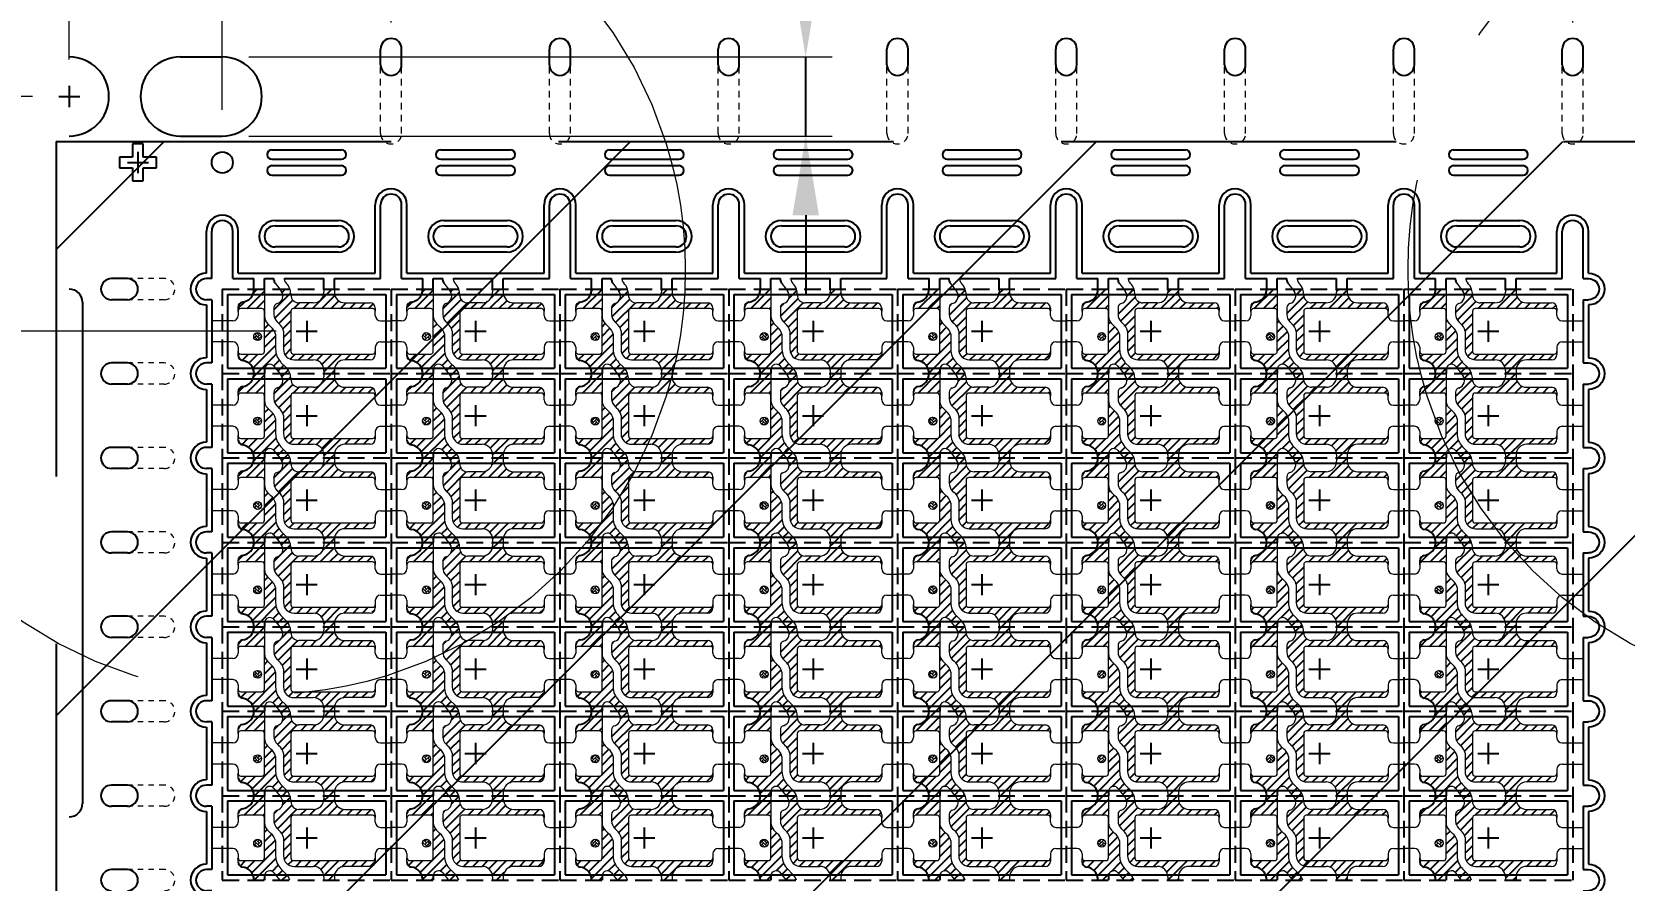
# Model space of a CAD drawing. Header units: millimetres. Extents: x -1672 to -743, y 1116 to 1403.
# Drawn here: x -1107.88 to -1077.7, y 1339.58 to 1355.66 of the extents above; entities that cross this region are included whole.
import ezdxf

# ---------------------------------------------------------------- set-up
doc = ezdxf.new("R2010")
doc.units = ezdxf.units.MM
doc.header["$MEASUREMENT"] = 0
doc.linetypes.add('ACAD_ISO02W100', pattern=[15, 12, -3])
doc.linetypes.add('HIDDEN', pattern=[9.525, 6.35, -3.175])
for name, color, linetype in [('\\M+2A4C1\\M+2B3CE\\M+2B944', 144, 'HIDDEN'), ('bottom side half etching', 6, 'Continuous'), ('c2', 2, 'Continuous'), ('Hatch', 1, 'HIDDEN')]:
    doc.layers.add(name, color=color, linetype=linetype)
for name, color, linetype, lineweight in [('Dimension', 3, 'Continuous', 5), ('LF', 4, 'Continuous', 25), ('Visble1', 6, 'Continuous', 20), ('Visible2', 6, 'ACAD_ISO02W100', 15)]:
    doc.layers.add(name, color=color, linetype=linetype, lineweight=lineweight)
doc.styles.add('Jentech', font='romantic.ttf')
doc.dimstyles.new('AM_ISO', dxfattribs={"dimtxt": 2, "dimasz": 1.5, "dimexe": 1, "dimexo": 1, "dimgap": 0.5, "dimtad": 1, "dimdec": 3, "dimzin": 9, "dimdsep": 46, "dimtxsty": 'Jentech', "dimcen": 0, "dimclrd": 256, "dimclre": 256, "dimclrt": 1, "dimadec": 0, "dimazin": 2, "dimtp": 0.1, "dimtm": 0.1, "dimtfac": 0.71, "dimtdec": 3, "dimtmove": 0, "dimatfit": 3, "dimfxl": 0, "dimlwd": -1, "dimlwe": -1, "dimarcsym": 0})
doc.dimstyles.new('ISO-25', dxfattribs={"dimtxt": 2, "dimasz": 1.5, "dimexe": 0.5, "dimexo": 0.5, "dimgap": 0.7, "dimtad": 1, "dimdec": 3, "dimdsep": 46, "dimtxsty": 'Jentech', "dimcen": 2.5, "dimclre": 256, "dimclrt": 1, "dimadec": 0, "dimazin": 0, "dimtfac": 1, "dimtdec": 3, "dimtmove": 0, "dimatfit": 3, "dimfxl": 0, "dimlwe": -1, "dimarcsym": 0})

# ---------------------------------------------------------------- blocks, each defined once
blk = doc.blocks.new('*D124')
at = {"layer": 'Defpoints', "color": 0}
for p in [(-1045.972, 1375.217), (-1107.172, 1354.631), (-1045.972, 1354.631)]:
    blk.add_point(p, dxfattribs=at)
at = {"layer": 'Dimension'}
for p, q in [((-1107.172, 1355.131), (-1107.172, 1375.717)), ((-1045.972, 1355.131), (-1045.972, 1375.717))]:
    blk.add_line(p, q, dxfattribs=at)
at = {"layer": 'Dimension', "color": 0, "lineweight": -2}
blk.add_line((-1105.672, 1375.217), (-1047.472, 1375.217), dxfattribs=at)
at = {"layer": 'Dimension', "color": 0}
for points in [[(-1105.672, 1375.467), (-1105.672, 1374.967), (-1107.172, 1375.217)], [(-1047.472, 1375.467), (-1047.472, 1374.967), (-1045.972, 1375.217)]]:
    blk.add_solid(points, dxfattribs=at)
at = {"layer": 'Dimension', "color": 1, "insert": (-1076.572, 1376.949), "char_height": 2, "attachment_point": 5, "style": 'Jentech'}
blk.add_mtext('61.2', dxfattribs=at)
blk = doc.blocks.new('*D77')
at = {"layer": 'Defpoints', "color": 0}
for p in [(-1101.072, 1367.116), (-1101.072, 1355.331), (-1078.672, 1355.331)]:
    blk.add_point(p, dxfattribs=at)
at = {"layer": 'Dimension'}
for p, q in [((-1101.072, 1355.831), (-1101.072, 1367.616)), ((-1078.672, 1355.831), (-1078.672, 1367.616))]:
    blk.add_line(p, q, dxfattribs=at)
at = {"layer": 'Dimension', "color": 0, "lineweight": -2}
blk.add_line((-1080.172, 1367.116), (-1099.572, 1367.116), dxfattribs=at)
at = {"layer": 'Dimension', "color": 0}
for points in [[(-1099.572, 1367.366), (-1099.572, 1366.866), (-1101.072, 1367.116)], [(-1080.172, 1367.366), (-1080.172, 1366.866), (-1078.672, 1367.116)]]:
    blk.add_solid(points, dxfattribs=at)
at = {"layer": 'Dimension', "color": 1, "insert": (-1089.872, 1368.84), "char_height": 2, "attachment_point": 5, "style": 'Jentech'}
blk.add_mtext('3.2*7=22.4%%P0.03', dxfattribs=at)
blk = doc.blocks.new('*D79')
at = {"layer": 'Defpoints', "color": 0}
for p in [(-1102.872, 1349.981), (-1119.938, 1321.181), (-1102.872, 1321.181)]:
    blk.add_point(p, dxfattribs=at)
at = {"layer": 'Dimension'}
for p, q in [((-1103.372, 1349.981), (-1120.438, 1349.981)), ((-1103.372, 1321.181), (-1120.438, 1321.181))]:
    blk.add_line(p, q, dxfattribs=at)
at = {"layer": 'Dimension', "color": 0, "lineweight": -2}
blk.add_line((-1119.938, 1348.481), (-1119.938, 1322.681), dxfattribs=at)
at = {"layer": 'Dimension', "color": 0}
for points in [[(-1120.188, 1348.481), (-1119.688, 1348.481), (-1119.938, 1349.981)], [(-1120.188, 1322.681), (-1119.688, 1322.681), (-1119.938, 1321.181)]]:
    blk.add_solid(points, dxfattribs=at)
at = {"layer": 'Dimension', "color": 1, "insert": (-1121.669, 1335.581), "char_height": 2, "attachment_point": 5, "rotation": 90, "style": 'Jentech'}
blk.add_mtext('1.6*18=28.8%%P0.03', dxfattribs=at)
blk = doc.blocks.new('*D135')
at = {"layer": 'Defpoints', "color": 0}
for p in [(-1106.772, 1356.081), (-1134.504, 1281.081), (-1106.772, 1281.081)]:
    blk.add_point(p, dxfattribs=at)
at = {"layer": 'Dimension'}
for p, q in [((-1107.272, 1356.081), (-1135.004, 1356.081)), ((-1107.272, 1281.081), (-1135.004, 1281.081))]:
    blk.add_line(p, q, dxfattribs=at)
at = {"layer": 'Dimension', "color": 0, "lineweight": -2}
blk.add_line((-1134.504, 1354.581), (-1134.504, 1282.581), dxfattribs=at)
at = {"layer": 'Dimension', "color": 0}
for points in [[(-1134.754, 1354.581), (-1134.254, 1354.581), (-1134.504, 1356.081)], [(-1134.754, 1282.581), (-1134.254, 1282.581), (-1134.504, 1281.081)]]:
    blk.add_solid(points, dxfattribs=at)
at = {"layer": 'Dimension', "color": 1, "insert": (-1136.244, 1320.327), "char_height": 2, "attachment_point": 5, "rotation": 90, "style": 'Jentech'}
blk.add_mtext('75%%P0.05', dxfattribs=at)
blk = doc.blocks.new('*D136')
at = {"layer": 'Defpoints', "color": 0}
for p in [(-1107.372, 1354.431), (-1126.367, 1282.731), (-1107.372, 1282.731)]:
    blk.add_point(p, dxfattribs=at)
at = {"layer": 'Dimension'}
for p, q in [((-1107.872, 1354.431), (-1126.867, 1354.431)), ((-1107.872, 1282.731), (-1126.867, 1282.731))]:
    blk.add_line(p, q, dxfattribs=at)
at = {"layer": 'Dimension', "color": 0, "lineweight": -2}
blk.add_line((-1126.367, 1352.931), (-1126.367, 1284.231), dxfattribs=at)
at = {"layer": 'Dimension', "color": 0}
for points in [[(-1126.617, 1352.931), (-1126.117, 1352.931), (-1126.367, 1354.431)], [(-1126.617, 1284.231), (-1126.117, 1284.231), (-1126.367, 1282.731)]]:
    blk.add_solid(points, dxfattribs=at)
at = {"layer": 'Dimension', "color": 1, "insert": (-1128.091, 1318.581), "char_height": 2, "attachment_point": 5, "rotation": 90, "style": 'Jentech'}
blk.add_mtext('71.7%%P0.03', dxfattribs=at)
blk = doc.blocks.new('*D137')
at = {"layer": 'Defpoints', "color": 0}
for p in [(-1109.318, 1356.081), (-1106.772, 1356.081), (-1107.372, 1354.431)]:
    blk.add_point(p, dxfattribs=at)
at = {"layer": 'Dimension', "color": 0, "lineweight": -2}
for p, q in [((-1109.318, 1357.581), (-1109.318, 1359.081)), ((-1109.318, 1354.431), (-1109.318, 1356.081)), ((-1109.318, 1352.931), (-1109.318, 1351.431))]:
    blk.add_line(p, q, dxfattribs=at)
at = {"layer": 'Dimension'}
for p, q in [((-1107.272, 1356.081), (-1109.818, 1356.081)), ((-1107.872, 1354.431), (-1109.818, 1354.431))]:
    blk.add_line(p, q, dxfattribs=at)
at = {"layer": 'Dimension', "color": 0}
for points in [[(-1109.568, 1357.581), (-1109.068, 1357.581), (-1109.318, 1356.081)], [(-1109.568, 1352.931), (-1109.068, 1352.931), (-1109.318, 1354.431)]]:
    blk.add_solid(points, dxfattribs=at)
at = {"layer": 'Dimension', "color": 1, "insert": (-1110.895, 1355.316), "char_height": 2, "attachment_point": 5, "rotation": 90, "style": 'Jentech'}
blk.add_mtext('1.65', dxfattribs=at)
blk = doc.blocks.new('*D138')
at = {"layer": 'Defpoints', "color": 0}
for p in [(-1104.272, 1355.181), (-1104.272, 1353.681), (-1093.212, 1353.681)]:
    blk.add_point(p, dxfattribs=at)
at = {"layer": 'Dimension', "color": 0, "lineweight": -2}
for p, q in [((-1093.212, 1356.681), (-1093.212, 1365.838)), ((-1093.212, 1353.681), (-1093.212, 1355.181)), ((-1093.212, 1352.181), (-1093.212, 1350.681))]:
    blk.add_line(p, q, dxfattribs=at)
at = {"layer": 'Dimension'}
for p, q in [((-1103.772, 1355.181), (-1092.712, 1355.181)), ((-1103.772, 1353.681), (-1092.712, 1353.681))]:
    blk.add_line(p, q, dxfattribs=at)
at = {"layer": 'Dimension', "color": 0}
for points in [[(-1093.462, 1356.681), (-1092.962, 1356.681), (-1093.212, 1355.181)], [(-1093.462, 1352.181), (-1092.962, 1352.181), (-1093.212, 1353.681)]]:
    blk.add_solid(points, dxfattribs=at)
at = {"layer": 'Dimension', "color": 1, "insert": (-1094.952, 1362.009), "char_height": 2, "attachment_point": 5, "rotation": 90, "style": 'Jentech'}
blk.add_mtext('1.510', dxfattribs=at)
blk = doc.blocks.new('*D141')
at = {"layer": 'Defpoints', "color": 0}
for p in [(-1104.272, 1370.463), (-1101.072, 1355.331), (-1104.272, 1353.181)]:
    blk.add_point(p, dxfattribs=at)
at = {"layer": 'Dimension'}
for p, q in [((-1104.272, 1354.181), (-1104.272, 1371.463)), ((-1101.072, 1356.331), (-1101.072, 1371.463)), ((-1105.772, 1370.463), (-1107.272, 1370.463)), ((-1101.072, 1370.463), (-1104.272, 1370.463)), ((-1099.572, 1370.463), (-1098.072, 1370.463))]:
    blk.add_line(p, q, dxfattribs=at)
for points in [[(-1105.772, 1370.713), (-1105.772, 1370.213), (-1104.272, 1370.463)], [(-1099.572, 1370.713), (-1099.572, 1370.213), (-1101.072, 1370.463)]]:
    blk.add_solid(points, dxfattribs=at)
at = {"layer": 'Dimension', "color": 1, "insert": (-1102.672, 1371.985), "char_height": 2, "attachment_point": 5, "style": 'Jentech'}
blk.add_mtext('3.2', dxfattribs=at)
blk = doc.blocks.new('*U24')
at = {"layer": 'bottom side half etching'}
blk.add_line((-1.3, 0.2), (1.3, 0.2), dxfattribs=at)
at = {"layer": 'LF'}
for p, q in [((-1.4, 0.1), (-1, 0.1)), ((-1, -0.1), (-1, 0.1)), ((-0.8, 0.1), (-0.62, 0.1)), ((-0.8, -0.1), (-0.8, 0.1)), ((-0.62, 0.072), (-0.62, 0.1)), ((-0.42, 0.1), (0.325, 0.1)), ((-0.42, 0.086), (-0.42, 0.1)), ((0.325, -0.1), (0.325, 0.1)), ((0.525, 0.1), (1.4, 0.1)), ((0.525, -0.1), (0.525, 0.1))]:
    blk.add_line(p, q, dxfattribs=at)
at = {"layer": 'LF', "lineweight": 9}
blk.add_line((-0.599, 0.01), (-0.512, -0.1), dxfattribs=at)
at = {"layer": 'LF'}
blk.add_arc((-0.52, 0.072), 0.1, 180, 218.1026, dxfattribs=at)
at = {"layer": 'LF', "lineweight": 9}
for centre, radius, start, end in [((-0.32, 0.086), 0.1, 180, 225.5543), ((-0.6, -0.199), 0.3, 19.2982, 45.5543)]:
    blk.add_arc(centre, radius, start, end, dxfattribs=at)
blk = doc.blocks.new('*U25')
at = {"layer": 'Dimension', "color": 0, "linetype": 'ByBlock', "lineweight": -2}
for p in [(0, 0), (3.2, 0), (6.4, 0), (9.6, 0), (12.8, 0), (16, 0), (19.2, 0), (22.4, 0)]:
    blk.add_blockref('*U24', p, dxfattribs=at)
blk = doc.blocks.new('*U22')
at = {"layer": 'bottom side half etching'}
for p, q in [((-0.3, -0.75), (-0.3, 0.55)), ((0.3, -0.75), (0.3, 0.55))]:
    blk.add_line(p, q, dxfattribs=at)
blk.add_arc((0, 0.55), 0.3, 0, 180, dxfattribs=at)
at = {"layer": 'LF'}
for p, q in [((-0.2, -0.85), (-0.2, 0.55)), ((0.2, -0.85), (0.2, 0.55))]:
    blk.add_line(p, q, dxfattribs=at)
blk.add_arc((0, 0.55), 0.2, 0, 180, dxfattribs=at)
blk = doc.blocks.new('*U23')
at = {"layer": 'bottom side half etching'}
blk.add_arc((0.15, 0), 0.3, 90, 270, dxfattribs=at)
at = {"layer": 'LF'}
for p, q in [((0.25, 0.2), (0.15, 0.2)), ((0.25, -0.2), (0.15, -0.2))]:
    blk.add_line(p, q, dxfattribs=at)
blk.add_arc((0.15, 0), 0.2, 90, 270, dxfattribs=at)
blk = doc.blocks.new('*U29')
at = {"layer": 'bottom side half etching'}
for p, q in [((-0.6, 0.3), (0.6, 0.3)), ((0.6, -0.3), (-0.6, -0.3))]:
    blk.add_line(p, q, dxfattribs=at)
for centre, start, end in [((-0.6, 0), 90, 270), ((0.6, 0), 270, 90)]:
    blk.add_arc(centre, 0.3, start, end, dxfattribs=at)
at = {"layer": 'LF'}
for p, q in [((-0.6, 0.2), (0.6, 0.2)), ((0.6, -0.2), (-0.6, -0.2))]:
    blk.add_line(p, q, dxfattribs=at)
for centre, start, end in [((-0.6, 0), 90, 270), ((0.6, 0), 270, 90)]:
    blk.add_arc(centre, 0.2, start, end, dxfattribs=at)
blk = doc.blocks.new('*D146')
at = {"layer": 'Defpoints', "color": 0}
for p in [(-1107.372, 1354.431), (-1114.159, 1349.981), (-1102.751, 1349.981)]:
    blk.add_point(p, dxfattribs=at)
at = {"layer": 'Dimension'}
for p, q in [((-1107.872, 1354.431), (-1114.659, 1354.431)), ((-1103.251, 1349.981), (-1114.659, 1349.981))]:
    blk.add_line(p, q, dxfattribs=at)
at = {"layer": 'Dimension', "color": 0, "lineweight": -2}
blk.add_line((-1114.159, 1352.931), (-1114.159, 1351.481), dxfattribs=at)
at = {"layer": 'Dimension', "color": 0}
for points in [[(-1114.409, 1352.931), (-1113.909, 1352.931), (-1114.159, 1354.431)], [(-1114.409, 1351.481), (-1113.909, 1351.481), (-1114.159, 1349.981)]]:
    blk.add_solid(points, dxfattribs=at)
at = {"layer": 'Dimension', "color": 1, "insert": (-1115.899, 1352.206), "char_height": 2, "attachment_point": 5, "rotation": 90, "style": 'Jentech'}
blk.add_mtext('4.45', dxfattribs=at)
blk = doc.blocks.new('*U26')
at = {"layer": 'bottom side half etching'}
blk.add_arc((0.15, 0), 0.3, 90, 270, dxfattribs=at)
at = {"layer": 'LF'}
for p, q in [((0.25, 0.2), (0.15, 0.2)), ((0.25, -0.2), (0.15, -0.2))]:
    blk.add_line(p, q, dxfattribs=at)
blk.add_arc((0.15, 0), 0.2, 90, 270, dxfattribs=at)
blk = doc.blocks.new('without tunnel')
at = {"layer": 'Dimension'}
h = blk.add_hatch(dxfattribs=at)
h.set_pattern_fill('AR-HBONE', color=256, scale=0.2, style=0)
h.set_pattern_definition([(45, (-4678.2712, -3546.139), (9e-17, 1.13137085), [2.4, -0.8]), (135, (-4677.70555, -3545.5733), (9e-17, 1.13137085), [2.4, -0.8])])
h.paths.add_polyline_path([(-20.1, -2, 1), (-17.1, -2, 1)])
at = {"layer": 'Hatch'}
h = blk.add_hatch(dxfattribs=at)
h.set_pattern_fill('ANSI31', color=256, scale=20)
h.set_pattern_definition([(45, (2985.13, -1225.2742), (-1.767767, 1.767767), [])])
h.paths.add_polyline_path([(-16, 14), (-20.42, 14, -0.259589), (-24.29, 11.05, 0.372825), (-26, 9.07), (-26, 7.6, -0.414214), (-25, 8.6), (-17, 8.6, -0.414214), (-16, 7.6)])
h.paths.add_polyline_path([(-16, 16), (-20, 16, -0.103244), (-20.42, 14), (-16, 14)])
h.paths.add_polyline_path([(-9.75, -11.75, -0.198912), (-11.8, -6.8), (-11.8, -1.13, 0.172187), (-13.57, 1.7), (-14.83, 2.96, -0.198912), (-16, 5.78), (-16, -7.6, -0.414214), (-17, -8.6), (-25, -8.6, -0.414214), (-26, -7.6), (-26, -9.07, 0.372825), (-24.29, -11.05, -0.259589), (-20.42, -14), (-15.95, -14, -0.630407), (-12.43, -13.22), (-11.81, -14), (-7.51, -14, 0.014872), (-7.76, -13.74)])
h.paths.add_polyline_path([(-16, -14.45, -0.056727), (-15.95, -14), (-20.42, -14, -0.103244), (-20, -16), (-16, -16)])
h.paths.add_polyline_path([(-7.51, -14), (-11.81, -14), (-10.24, -16), (-6.34, -16, 0.097582)])
h.paths.add_polyline_path([(-5, 8.6), (25, 8.6, -0.414214), (26, 7.6), (26, 8.8, 0.414214), (24, 10.8), (14.5, 10.8, -0.356394), (10.58, 14), (6.42, 14, -0.356394), (2.5, 10.8), (-3, 10.8, -0.414214), (-6, 13.8), (-6, 14), (-9.08, 14, -0.393336), (-11.23, 10.52, 0.337319), (-12.4, 8.98), (-12.4, 6.43, 0.198912), (-11.23, 3.6), (-10.57, 2.94, -0.172187), (-8.8, 0.11), (-8.8, -6.8, 0.414214), (-4.8, -10.8), (2.5, -10.8, -0.356394), (6.42, -14), (10.58, -14, -0.356394), (14.5, -10.8), (24, -10.8, 0.414214), (26, -8.8), (26, -7.6, -0.414214), (25, -8.6), (-5, -8.6, -0.414214), (-6, -7.6), (-6, 7.6, -0.414214)])
h.paths.add_polyline_path([(-6.34, 16), (-10.24, 16), (-9.66, 15.26, -0.117374), (-9.08, 14), (-6, 14, 0.085121)])
h.paths.add_polyline_path([(10.5, 16), (6.5, 16), (6.5, 14.8, -0.050382), (6.42, 14), (10.58, 14, -0.050382), (10.5, 14.8)])
h.paths.add_polyline_path([(10.5, -14.8, -0.050382), (10.58, -14), (6.42, -14, -0.050382), (6.5, -14.8), (6.5, -16), (10.5, -16)])
at = {"layer": '\\M+2A4C1\\M+2B3CE\\M+2B944'}
for p, q in [((-32, 16), (-32, -16)), ((-32, 16), (32, 16)), ((32, 16), (32, -16)), ((-32, -16), (32, -16))]:
    blk.add_line(p, q, dxfattribs=at)
at = {"layer": 'bottom side half etching', "lineweight": 9}
blk.add_line((-26, 7.6), (-26, 6), dxfattribs=at)
for points in [[(-26, -7.6), (-26, -7.6, 0.414214), (-25, -8.6), (-17, -8.6, 0.414214), (-16, -7.6), (-16, 7.6, 0.414214), (-17, 8.6), (-25, 8.6, 0.414214), (-26, 7.6), (-26, 6)], [(26, 7.6), (26, 7.6, 0.414214), (25, 8.6), (-5, 8.6, 0.414214), (-6, 7.6), (-6, -7.6, 0.414214), (-5, -8.6), (25, -8.6, 0.414214), (26, -7.6), (26, -7.6)]]:
    blk.add_lwpolyline(points, format="xyb", dxfattribs=at)
for centre, start, end in [((-28, 6), 270, 0), ((28, 6), 180, 270), ((-28, -6), 0, 90), ((28, -6), 90, 180)]:
    blk.add_arc(centre, 2, start, end, dxfattribs=at)
at = {"layer": 'c2'}
for p, q in [((-30, 14), (-30, -14)), ((-30, 14), (30, 14)), ((30, 14), (30, -14)), ((-4, 0), (4, 0)), ((0, 4), (0, -4)), ((-30, -14), (30, -14))]:
    blk.add_line(p, q, dxfattribs=at)
at = {"layer": 'LF', "lineweight": 9}
for p, q in [((-16, 16), (-16, 5.78)), ((-10.24, 16), (-9.66, 15.26)), ((-6, 13.8), (-6, 14.02)), ((6.5, 16), (6.5, 14.8)), ((10.5, 16), (10.5, 14.8)), ((-26, 7.54), (-26, 9.07)), ((-12.4, 8.98), (-12.4, 6.43)), ((2.5, 10.8), (-3, 10.8)), ((14.5, 10.8), (24, 10.8)), ((26, 8.8), (26, 7.6)), ((-14.83, 2.96), (-13.57, 1.7)), ((-14.83, 2.96), (-13.57, 1.7)), ((-11.23, 3.6), (-10.57, 2.94)), ((-11.23, 3.6), (-10.57, 2.94)), ((-8.8, 0.11), (-8.8, -6.8)), ((-11.8, -1.13), (-11.8, -6.8)), ((-26, -9.07), (-26, -7.54)), ((-9.75, -11.75), (-7.76, -13.74)), ((-4.8, -10.8), (2.5, -10.8)), ((24, -10.8), (14.5, -10.8)), ((26, -7.6), (26, -8.8)), ((-12.43, -13.22), (-10.24, -16)), ((6.5, -14.8), (6.5, -16)), ((10.5, -14.8), (10.5, -16))]:
    blk.add_line(p, q, dxfattribs=at)
at = {"layer": 'LF', "ltscale": 0.1}
blk.add_line((-16, -14.45), (-16, -16), dxfattribs=at)
at = {"layer": 'LF', "lineweight": 9}
blk.add_circle((-18.6, -2), 1.5, dxfattribs=at)
at = {"layer": 'LF', "ltscale": 0.1}
for centre, radius, start, end in [((-25, 16), 5, 278.21321, 0), ((-24, 9.07), 2, 98.21321, 180), ((-24, -9.07), 2, 180, 261.78679), ((-25, -16), 5, 0, 81.78679)]:
    blk.add_arc(centre, radius, start, end, dxfattribs=at)
at = {"layer": 'LF', "lineweight": 9}
for centre, radius, start, end in [((-12.02, 13.41), 3, 285.4391, 38.10257), ((-12, 14.02), 6, 0, 19.29823), ((-3, 13.8), 3, 180, 270), ((2.5, 14.8), 4, 270, 0), ((14.5, 14.8), 4, 180, 270), ((-10.8, 8.98), 1.6, 105.14573, 180), ((-8.4, 6.43), 4, 180, 225), ((-8.4, 6.43), 4, 180, 225), ((24, 8.8), 2, 0, 90), ((-12, 5.78), 4, 180, 225), ((-16.67, -2.21), 4.99, 12.52119, 51.60039), ((-13.67, -0.97), 4.99, 12.52119, 51.60039), ((-4.8, -6.8), 7, 180, 225), ((-4.8, -6.8), 4, 180, 270), ((2.5, -14.8), 4, 360, 90), ((14.5, -14.8), 4, 90, 180), ((24, -8.8), 2, 270, 360), ((-14, -14.45), 2, 38.10257, 180), ((-12, -17.98), 6, 19.29823, 45)]:
    blk.add_arc(centre, radius, start, end, dxfattribs=at)
at = {"layer": 'Visble1'}
for p, q in [((26, 6), (26, 7.6)), ((-28, 4), (-32, 4)), ((28, 4), (32, 4)), ((-28, -4), (-32, -4)), ((-26, -6), (-26, -7.6)), ((26, -6), (26, -7.6)), ((28, -4), (32, -4))]:
    blk.add_line(p, q, dxfattribs=at)
blk = doc.blocks.new('Edge')
at = {"layer": 'LF'}
for p, q in [((0, 0.6), (0, 0)), ((0, 0), (0, -0.6))]:
    blk.add_line(p, q, dxfattribs=at)
at = {"layer": 'Visble1'}
for p, q in [((0.2, 0.2), (0, 0.2)), ((0.2, -0.2), (0, -0.2))]:
    blk.add_line(p, q, dxfattribs=at)

msp = doc.modelspace()

# ---------------------------------------------------------------- hatches: boundary and pattern name
at = {"layer": 'Hatch', "lineweight": -2}
h = msp.add_hatch(dxfattribs=at)
h.set_pattern_fill('ANSI31', color=256, scale=50)
h.set_pattern_definition([(45, (-1418.952, 1800.1436), (-4.41942, 4.41942), [])])
h.paths.add_polyline_path([(-1107.422, 1353.5807), (-1107.422, 1283.5807), (-985.0219, 1283.5807), (-985.0219, 1353.5807)])

# ---------------------------------------------------------------- linework, layer by layer
at = {"layer": 'bottom side half etching'}
for p, q in [((-1104.5719, 1351.0807), (-1104.5719, 1351.8807)), ((-1103.9719, 1351.0807), (-1103.9719, 1351.8807)), ((-1078.9719, 1351.0807), (-1078.9719, 1351.8807)), ((-1078.3719, 1351.0807), (-1078.3719, 1351.8807)), ((-1104.5719, 1350.4807), (-1104.5719, 1349.4807)), ((-1078.3719, 1350.4807), (-1078.3719, 1349.4807)), ((-1104.5719, 1348.8807), (-1104.5719, 1347.8807)), ((-1078.3719, 1348.8807), (-1078.3719, 1347.8807)), ((-1104.5719, 1347.2807), (-1104.5719, 1346.2807)), ((-1078.3719, 1347.2807), (-1078.3719, 1346.2807)), ((-1104.5719, 1345.6807), (-1104.5719, 1344.6807)), ((-1078.3719, 1345.6807), (-1078.3719, 1344.6807)), ((-1104.5719, 1344.0807), (-1104.5719, 1343.0807)), ((-1078.3719, 1344.0807), (-1078.3719, 1343.0807)), ((-1104.5719, 1342.4807), (-1104.5719, 1341.4807)), ((-1078.3719, 1342.4807), (-1078.3719, 1341.4807)), ((-1104.5719, 1340.8807), (-1104.5719, 1339.8807)), ((-1078.3719, 1340.8807), (-1078.3719, 1339.8807))]:
    msp.add_line(p, q, dxfattribs=at)
for centre in [(-1104.2719, 1351.8807), (-1078.6719, 1351.8807)]:
    msp.add_arc(centre, 0.3, 0, 180, dxfattribs=at)
at = {"layer": 'c2'}
for p, q in [((-1107.3719, 1354.4307), (-1106.9719, 1354.4307)), ((-1107.1719, 1354.6307), (-1107.1719, 1354.2307)), ((-1105.8719, 1353.3807), (-1105.8719, 1352.9807)), ((-1106.0719, 1353.1807), (-1105.6719, 1353.1807))]:
    msp.add_line(p, q, dxfattribs=at)
at = {"layer": 'Hatch', "lineweight": -2}
msp.add_line((-1107.422, 1353.5807), (-1107.422, 1283.5807), dxfattribs=at)
at = {"layer": 'Hatch'}
msp.add_line((-1107.422, 1353.5807), (-985.0219, 1353.5807), dxfattribs=at)
at = {"layer": 'LF'}
for p, q in [((-1101.2719, 1355.0307), (-1101.2719, 1355.3307)), ((-1100.8719, 1355.0307), (-1100.8719, 1355.3307)), ((-1098.0719, 1355.0307), (-1098.0719, 1355.3307)), ((-1097.6719, 1355.0307), (-1097.6719, 1355.3307)), ((-1094.8719, 1355.0307), (-1094.8719, 1355.3307)), ((-1094.4719, 1355.0307), (-1094.4719, 1355.3307)), ((-1091.6719, 1355.0307), (-1091.6719, 1355.3307)), ((-1091.2719, 1355.0307), (-1091.2719, 1355.3307)), ((-1088.4719, 1355.0307), (-1088.4719, 1355.3307)), ((-1088.0719, 1355.0307), (-1088.0719, 1355.3307)), ((-1085.2719, 1355.0307), (-1085.2719, 1355.3307)), ((-1084.8719, 1355.0307), (-1084.8719, 1355.3307)), ((-1082.0719, 1355.0307), (-1082.0719, 1355.3307)), ((-1081.6719, 1355.0307), (-1081.6719, 1355.3307)), ((-1078.8719, 1355.0307), (-1078.8719, 1355.3307)), ((-1078.4719, 1355.0307), (-1078.4719, 1355.3307)), ((-1105.0719, 1355.1807), (-1104.2719, 1355.1807)), ((-1105.0719, 1353.6807), (-1104.2719, 1353.6807)), ((-1103.3319, 1353.4207), (-1102.0119, 1353.4207)), ((-1103.3319, 1353.2407), (-1102.0119, 1353.2407)), ((-1100.1319, 1353.4207), (-1098.8119, 1353.4207)), ((-1100.1319, 1353.2407), (-1098.8119, 1353.2407)), ((-1096.9319, 1353.4207), (-1095.6119, 1353.4207)), ((-1096.9319, 1353.2407), (-1095.6119, 1353.2407)), ((-1093.7319, 1353.4207), (-1092.4119, 1353.4207)), ((-1093.7319, 1353.2407), (-1092.4119, 1353.2407)), ((-1090.5319, 1353.4207), (-1089.2119, 1353.4207)), ((-1090.5319, 1353.2407), (-1089.2119, 1353.2407)), ((-1087.3319, 1353.4207), (-1086.0119, 1353.4207)), ((-1087.3319, 1353.2407), (-1086.0119, 1353.2407)), ((-1084.1319, 1353.4207), (-1082.8119, 1353.4207)), ((-1084.1319, 1353.2407), (-1082.8119, 1353.2407)), ((-1080.9319, 1353.4207), (-1079.6119, 1353.4207)), ((-1080.9319, 1353.2407), (-1079.6119, 1353.2407)), ((-1103.3319, 1353.1207), (-1102.0119, 1353.1207)), ((-1103.3319, 1352.9407), (-1102.0119, 1352.9407)), ((-1100.1319, 1353.1207), (-1098.8119, 1353.1207)), ((-1100.1319, 1352.9407), (-1098.8119, 1352.9407)), ((-1096.9319, 1353.1207), (-1095.6119, 1353.1207)), ((-1096.9319, 1352.9407), (-1095.6119, 1352.9407)), ((-1093.7319, 1353.1207), (-1092.4119, 1353.1207)), ((-1093.7319, 1352.9407), (-1092.4119, 1352.9407)), ((-1090.5319, 1353.1207), (-1089.2119, 1353.1207)), ((-1090.5319, 1352.9407), (-1089.2119, 1352.9407)), ((-1087.3319, 1353.1207), (-1086.0119, 1353.1207)), ((-1087.3319, 1352.9407), (-1086.0119, 1352.9407)), ((-1084.1319, 1353.1207), (-1082.8119, 1353.1207)), ((-1084.1319, 1352.9407), (-1082.8119, 1352.9407)), ((-1080.9319, 1353.1207), (-1079.6119, 1353.1207)), ((-1080.9319, 1352.9407), (-1079.6119, 1352.9407)), ((-1104.4719, 1350.9807), (-1104.4719, 1351.8807)), ((-1104.0719, 1350.9807), (-1104.0719, 1351.8807)), ((-1078.8719, 1350.9807), (-1078.8719, 1351.8807)), ((-1078.4719, 1350.9807), (-1078.4719, 1351.8807)), ((-1106.0719, 1350.9807), (-1106.3719, 1350.9807)), ((-1106.9219, 1350.5307), (-1106.9219, 1341.0307)), ((-1106.0719, 1350.5807), (-1106.3719, 1350.5807)), ((-1106.0719, 1349.3807), (-1106.3719, 1349.3807)), ((-1106.0719, 1348.9807), (-1106.3719, 1348.9807)), ((-1106.0719, 1347.7807), (-1106.3719, 1347.7807)), ((-1106.0719, 1347.3807), (-1106.3719, 1347.3807)), ((-1106.0719, 1346.1807), (-1106.3719, 1346.1807)), ((-1106.0719, 1345.7807), (-1106.3719, 1345.7807)), ((-1106.0719, 1344.5807), (-1106.3719, 1344.5807)), ((-1106.0719, 1344.1807), (-1106.3719, 1344.1807)), ((-1106.0719, 1342.9807), (-1106.3719, 1342.9807)), ((-1106.0719, 1342.5807), (-1106.3719, 1342.5807)), ((-1106.0719, 1341.3807), (-1106.3719, 1341.3807)), ((-1106.0719, 1340.9807), (-1106.3719, 1340.9807)), ((-1106.0719, 1339.7807), (-1106.3719, 1339.7807))]:
    msp.add_line(p, q, dxfattribs=at)
at = {"layer": 'LF', "lineweight": -2}
for p, q in [((-1105.9719, 1353.5307), (-1105.9719, 1353.2807)), ((-1105.7719, 1353.5307), (-1105.9719, 1353.5307)), ((-1105.7719, 1353.2807), (-1105.7719, 1353.5307)), ((-1105.9719, 1353.2807), (-1106.2219, 1353.2807)), ((-1106.2219, 1353.2807), (-1106.2219, 1353.0807)), ((-1105.5219, 1353.2807), (-1105.7719, 1353.2807)), ((-1105.5219, 1353.0807), (-1105.5219, 1353.2807)), ((-1106.2219, 1353.0807), (-1105.9719, 1353.0807)), ((-1105.9719, 1353.0807), (-1105.9719, 1352.8307)), ((-1105.7719, 1352.8307), (-1105.7719, 1353.0807)), ((-1105.7719, 1353.0807), (-1105.5219, 1353.0807)), ((-1105.9719, 1352.8307), (-1105.7719, 1352.8307))]:
    msp.add_line(p, q, dxfattribs=at)
at = {"layer": 'LF'}
msp.add_circle((-1104.2719, 1353.1807), 0.2, dxfattribs=at)
for centre, radius, start, end in [((-1101.0719, 1355.3307), 0.2, 0, 180), ((-1097.8719, 1355.3307), 0.2, 0, 180), ((-1094.6719, 1355.3307), 0.2, 0, 180), ((-1091.4719, 1355.3307), 0.2, 0, 180), ((-1088.2719, 1355.3307), 0.2, 0, 180), ((-1085.0719, 1355.3307), 0.2, 0, 180), ((-1081.8719, 1355.3307), 0.2, 0, 180), ((-1078.6719, 1355.3307), 0.2, 0, 180), ((-1107.1719, 1354.4307), 0.75, 270, 90), ((-1105.0719, 1354.4307), 0.75, 90, 270), ((-1104.2719, 1354.4307), 0.75, 270, 90), ((-1101.0719, 1355.0307), 0.2, 180, 0), ((-1097.8719, 1355.0307), 0.2, 180, 0), ((-1094.6719, 1355.0307), 0.2, 180, 0), ((-1091.4719, 1355.0307), 0.2, 180, 0), ((-1088.2719, 1355.0307), 0.2, 180, 0), ((-1085.0719, 1355.0307), 0.2, 180, 0), ((-1081.8719, 1355.0307), 0.2, 180, 0), ((-1078.6719, 1355.0307), 0.2, 180, 0), ((-1103.3319, 1353.3307), 0.09, 90, 270), ((-1102.0119, 1353.3307), 0.09, 270, 90), ((-1100.1319, 1353.3307), 0.09, 90, 270), ((-1098.8119, 1353.3307), 0.09, 270, 90), ((-1096.9319, 1353.3307), 0.09, 90, 270), ((-1095.6119, 1353.3307), 0.09, 270, 90), ((-1093.7319, 1353.3307), 0.09, 90, 270), ((-1092.4119, 1353.3307), 0.09, 270, 90), ((-1090.5319, 1353.3307), 0.09, 90, 270), ((-1089.2119, 1353.3307), 0.09, 270, 90), ((-1087.3319, 1353.3307), 0.09, 90, 270), ((-1086.0119, 1353.3307), 0.09, 270, 90), ((-1084.1319, 1353.3307), 0.09, 90, 270), ((-1082.8119, 1353.3307), 0.09, 270, 90), ((-1080.9319, 1353.3307), 0.09, 90, 270), ((-1079.6119, 1353.3307), 0.09, 270, 90), ((-1103.3319, 1353.0307), 0.09, 90, 270), ((-1102.0119, 1353.0307), 0.09, 270, 90), ((-1100.1319, 1353.0307), 0.09, 90, 270), ((-1098.8119, 1353.0307), 0.09, 270, 90), ((-1096.9319, 1353.0307), 0.09, 90, 270), ((-1095.6119, 1353.0307), 0.09, 270, 90), ((-1093.7319, 1353.0307), 0.09, 90, 270), ((-1092.4119, 1353.0307), 0.09, 270, 90), ((-1090.5319, 1353.0307), 0.09, 90, 270), ((-1089.2119, 1353.0307), 0.09, 270, 90), ((-1087.3319, 1353.0307), 0.09, 90, 270), ((-1086.0119, 1353.0307), 0.09, 270, 90), ((-1084.1319, 1353.0307), 0.09, 90, 270), ((-1082.8119, 1353.0307), 0.09, 270, 90), ((-1080.9319, 1353.0307), 0.09, 90, 270), ((-1079.6119, 1353.0307), 0.09, 270, 90), ((-1104.2719, 1351.8807), 0.2, 0, 180), ((-1078.6719, 1351.8807), 0.2, 0, 180), ((-1106.3719, 1350.7807), 0.2, 90, 270), ((-1106.0719, 1350.7807), 0.2, 270, 90), ((-1107.1719, 1350.5307), 0.25, 0, 90), ((-1106.3719, 1349.1807), 0.2, 90, 270), ((-1106.0719, 1349.1807), 0.2, 270, 90), ((-1106.3719, 1347.5807), 0.2, 90, 270), ((-1106.0719, 1347.5807), 0.2, 270, 90), ((-1106.3719, 1345.9807), 0.2, 90, 270), ((-1106.0719, 1345.9807), 0.2, 270, 90), ((-1106.3719, 1344.3807), 0.2, 90, 270), ((-1106.0719, 1344.3807), 0.2, 270, 90), ((-1106.3719, 1342.7807), 0.2, 90, 270), ((-1106.0719, 1342.7807), 0.2, 270, 90), ((-1106.3719, 1341.1807), 0.2, 90, 270), ((-1106.0719, 1341.1807), 0.2, 270, 90), ((-1107.1719, 1341.0307), 0.25, 270, 0), ((-1106.3719, 1339.5807), 0.2, 90, 270), ((-1106.0719, 1339.5807), 0.2, 270, 90)]:
    msp.add_arc(centre, radius, start, end, dxfattribs=at)
at = {"layer": 'Visble1', "linetype": 'HIDDEN', "ltscale": 0.02}
for p, q in [((-1101.2719, 1353.7307), (-1101.2719, 1355.0307)), ((-1100.8719, 1353.7307), (-1100.8719, 1355.0307)), ((-1098.0719, 1353.7307), (-1098.0719, 1355.0307)), ((-1097.6719, 1353.7307), (-1097.6719, 1355.0307)), ((-1094.8719, 1353.7307), (-1094.8719, 1355.0307)), ((-1094.4719, 1353.7307), (-1094.4719, 1355.0307)), ((-1091.6719, 1353.7307), (-1091.6719, 1355.0307)), ((-1091.2719, 1353.7307), (-1091.2719, 1355.0307)), ((-1088.4719, 1353.7307), (-1088.4719, 1355.0307)), ((-1088.0719, 1353.7307), (-1088.0719, 1355.0307)), ((-1085.2719, 1353.7307), (-1085.2719, 1355.0307)), ((-1084.8719, 1353.7307), (-1084.8719, 1355.0307)), ((-1082.0719, 1353.7307), (-1082.0719, 1355.0307)), ((-1081.6719, 1353.7307), (-1081.6719, 1355.0307)), ((-1078.8719, 1353.7307), (-1078.8719, 1355.0307)), ((-1078.4719, 1353.7307), (-1078.4719, 1355.0307))]:
    msp.add_line(p, q, dxfattribs=at)
at = {"layer": 'Visble1', "linetype": 'HIDDEN', "ltscale": 0.01}
for p, q in [((-1105.3719, 1350.9807), (-1106.0719, 1350.9807)), ((-1105.3719, 1350.5807), (-1106.0719, 1350.5807)), ((-1105.3719, 1349.3807), (-1106.0719, 1349.3807)), ((-1105.3719, 1348.9807), (-1106.0719, 1348.9807)), ((-1105.3719, 1347.7807), (-1106.0719, 1347.7807)), ((-1105.3719, 1347.3807), (-1106.0719, 1347.3807)), ((-1105.3719, 1346.1807), (-1106.0719, 1346.1807)), ((-1105.3719, 1345.7807), (-1106.0719, 1345.7807)), ((-1105.3719, 1344.5807), (-1106.0719, 1344.5807)), ((-1105.3719, 1344.1807), (-1106.0719, 1344.1807)), ((-1105.3719, 1342.9807), (-1106.0719, 1342.9807)), ((-1105.3719, 1342.5807), (-1106.0719, 1342.5807)), ((-1105.3719, 1341.3807), (-1106.0719, 1341.3807)), ((-1105.3719, 1340.9807), (-1106.0719, 1340.9807)), ((-1105.3719, 1339.7807), (-1106.0719, 1339.7807))]:
    msp.add_line(p, q, dxfattribs=at)
at = {"layer": 'Visble1', "linetype": 'HIDDEN', "ltscale": 0.02}
for centre in [(-1101.0719, 1353.7307), (-1097.8719, 1353.7307), (-1094.6719, 1353.7307), (-1091.4719, 1353.7307), (-1088.2719, 1353.7307), (-1085.0719, 1353.7307), (-1081.8719, 1353.7307), (-1078.6719, 1353.7307)]:
    msp.add_arc(centre, 0.2, 180, 0, dxfattribs=at)
at = {"layer": 'Visble1', "linetype": 'HIDDEN', "ltscale": 0.01}
for centre in [(-1105.3719, 1350.7807), (-1105.3719, 1349.1807), (-1105.3719, 1347.5807), (-1105.3719, 1345.9807), (-1105.3719, 1344.3807), (-1105.3719, 1342.7807), (-1105.3719, 1341.1807), (-1105.3719, 1339.5807)]:
    msp.add_arc(centre, 0.2, 270, 90, dxfattribs=at)
at = {"layer": 'Visible2'}
for centre in [(-1103.5446, 1351.143), (-1073.7446, 1351.143)]:
    msp.add_circle(centre, 8.0499, dxfattribs=at)

# ---------------------------------------------------------------- block references
at = {"layer": 'bottom side half etching', "color": 0, "linetype": 'ByBlock', "lineweight": -2}
for p in [(-1104.7219, 1350.7807), (-1104.7219, 1349.1807), (-1104.7219, 1347.5807), (-1104.7219, 1345.9807), (-1104.7219, 1344.3807), (-1104.7219, 1342.7807), (-1104.7219, 1341.1807), (-1104.7219, 1339.5807)]:
    msp.add_blockref('*U23', p, dxfattribs=at)
at = {"layer": 'bottom side half etching', "color": 0, "linetype": 'ByBlock', "lineweight": -2, "extrusion": (0, 0, -1), "zscale": -1}
for p in [(1078.2219, 1350.7807), (1078.2219, 1349.1807), (1078.2219, 1347.5807), (1078.2219, 1345.9807), (1078.2219, 1344.3807), (1078.2219, 1342.7807), (1078.2219, 1341.1807), (1078.2219, 1339.5807)]:
    msp.add_blockref('*U26', p, dxfattribs=at)
at = {"layer": 'Dimension'}
msp.add_blockref('*U25', (-1102.6719, 1350.8807), dxfattribs=at)
at = {"layer": 'Dimension', "xscale": 0.05, "yscale": 0.05, "zscale": 0.05}
for p in [(-1102.6719, 1349.9807), (-1099.4719, 1349.9807), (-1096.2719, 1349.9807), (-1093.0719, 1349.9807), (-1089.8719, 1349.9807), (-1086.6719, 1349.9807), (-1083.4719, 1349.9807), (-1080.2719, 1349.9807), (-1102.6719, 1348.3807), (-1099.4719, 1348.3807), (-1096.2719, 1348.3807), (-1093.0719, 1348.3807), (-1089.8719, 1348.3807), (-1086.6719, 1348.3807), (-1083.4719, 1348.3807), (-1080.2719, 1348.3807), (-1102.6719, 1346.7807), (-1099.4719, 1346.7807), (-1096.2719, 1346.7807), (-1093.0719, 1346.7807), (-1089.8719, 1346.7807), (-1086.6719, 1346.7807), (-1083.4719, 1346.7807), (-1080.2719, 1346.7807), (-1102.6719, 1345.1807), (-1099.4719, 1345.1807), (-1096.2719, 1345.1807), (-1093.0719, 1345.1807), (-1089.8719, 1345.1807), (-1086.6719, 1345.1807), (-1083.4719, 1345.1807), (-1080.2719, 1345.1807), (-1102.6719, 1343.5807), (-1099.4719, 1343.5807), (-1096.2719, 1343.5807), (-1093.0719, 1343.5807), (-1089.8719, 1343.5807), (-1086.6719, 1343.5807), (-1083.4719, 1343.5807), (-1080.2719, 1343.5807), (-1102.6719, 1341.9807), (-1099.4719, 1341.9807), (-1096.2719, 1341.9807), (-1093.0719, 1341.9807), (-1089.8719, 1341.9807), (-1086.6719, 1341.9807), (-1083.4719, 1341.9807), (-1080.2719, 1341.9807), (-1102.6719, 1340.3807), (-1099.4719, 1340.3807), (-1096.2719, 1340.3807), (-1093.0719, 1340.3807), (-1089.8719, 1340.3807), (-1086.6719, 1340.3807), (-1083.4719, 1340.3807), (-1080.2719, 1340.3807)]:
    msp.add_blockref('without tunnel', p, dxfattribs=at)
at = {"layer": 'Hatch'}
for p in [(-1104.4719, 1349.9807), (-1104.4719, 1348.3807), (-1104.4719, 1346.7807), (-1104.4719, 1345.1807), (-1104.4719, 1343.5807), (-1104.4719, 1341.9807), (-1104.4719, 1340.3807)]:
    msp.add_blockref('Edge', p, dxfattribs=at)
at = {"layer": 'Hatch', "xscale": -1}
for p in [(-1078.4719, 1349.9807), (-1078.4719, 1348.3807), (-1078.4719, 1346.7807), (-1078.4719, 1345.1807), (-1078.4719, 1343.5807), (-1078.4719, 1341.9807), (-1078.4719, 1340.3807)]:
    msp.add_blockref('Edge', p, dxfattribs=at)
at = {"layer": 'LF', "color": 0, "linetype": 'ByBlock', "lineweight": -2}
for name, p in [('*U22', (-1101.0719, 1351.8307)), ('*U22', (-1097.8719, 1351.8307)), ('*U22', (-1094.6719, 1351.8307)), ('*U22', (-1091.4719, 1351.8307)), ('*U22', (-1088.2719, 1351.8307)), ('*U22', (-1085.0719, 1351.8307)), ('*U22', (-1081.8719, 1351.8307)), ('*U29', (-1102.6719, 1351.7807)), ('*U29', (-1099.4719, 1351.7807)), ('*U29', (-1096.2719, 1351.7807)), ('*U29', (-1093.0719, 1351.7807)), ('*U29', (-1089.8719, 1351.7807)), ('*U29', (-1086.6719, 1351.7807)), ('*U29', (-1083.4719, 1351.7807)), ('*U29', (-1080.2719, 1351.7807))]:
    msp.add_blockref(name, p, dxfattribs=at)

# ---------------------------------------------------------------- dimensions: what is measured, and where the dimension line sits
at = {"layer": 'Dimension'}
dim = msp.add_linear_dim(base=(-1045.9719, 1375.2175), p1=(-1107.1719, 1354.6307), p2=(-1045.9719, 1354.6307), dimstyle='ISO-25', dxfattribs=at)
dim.commit()
dim.dimension.update_dxf_attribs({"geometry": '*D124', "text_midpoint": (-1076.5719, 1376.9486)})
dim = msp.add_linear_dim(base=(-1104.2719, 1370.4632), p1=(-1101.0719, 1355.3307), p2=(-1104.2719, 1353.1807), dimstyle='AM_ISO', dxfattribs=at)
dim.commit()
dim.dimension.update_dxf_attribs({"geometry": '*D141', "text_midpoint": (-1102.6719, 1370.4632), "dimtype": 160})
dim = msp.add_linear_dim(base=(-1101.0719, 1367.1163), p1=(-1078.6719, 1355.3307), p2=(-1101.0719, 1355.3307), text='3.2*7=<>%%P0.03', dimstyle='ISO-25', override={"dimarcsym": 1}, dxfattribs=at)
dim.commit()
dim.dimension.update_dxf_attribs({"geometry": '*D77', "text_midpoint": (-1089.8719, 1368.84)})
for base, p1, p2, text, picture, middle in [((-1093.2118, 1353.6807), (-1104.2719, 1355.1807), (-1104.2719, 1353.6807), '<>10', '*D138', (-1093.2118, 1362.0094)), ((-1134.5041, 1281.0807), (-1106.7719, 1356.0807), (-1106.7719, 1281.0807), '<>%%P0.05', '*D135', (-1134.5041, 1320.3268))]:
    dim = msp.add_linear_dim(base=base, p1=p1, p2=p2, angle=90, text=text, dimstyle='ISO-25', override={"dimarcsym": 1}, dxfattribs=at)
    dim.commit()
    dim.dimension.update_dxf_attribs({"geometry": picture, "text_midpoint": middle, "dimtype": 160})
dim = msp.add_linear_dim(base=(-1109.3178, 1356.0807), p1=(-1107.3719, 1354.4307), p2=(-1106.7719, 1356.0807), angle=90, dimstyle='ISO-25', override={"dimtmove": 2}, dxfattribs=at)
dim.commit()
dim.dimension.update_dxf_attribs({"geometry": '*D137', "text_midpoint": (-1110.895, 1355.3156), "dimtype": 160})
dim = msp.add_linear_dim(base=(-1114.1593, 1349.9807), p1=(-1107.3719, 1354.4307), p2=(-1102.7508, 1349.9807), angle=90, dimstyle='ISO-25', dxfattribs=at)
dim.commit()
dim.dimension.update_dxf_attribs({"geometry": '*D146', "text_midpoint": (-1114.1593, 1352.2057), "dimtype": 160})
for base, p1, p2, text, picture, middle in [((-1126.3673, 1282.7307), (-1107.3719, 1354.4307), (-1107.3719, 1282.7307), '<>%%P0.03', '*D136', (-1128.091, 1318.5807)), ((-1119.9375, 1321.1807), (-1102.8719, 1349.9807), (-1102.8719, 1321.1807), '1.6*18=<>%%P0.03', '*D79', (-1121.6686, 1335.5807))]:
    dim = msp.add_linear_dim(base=base, p1=p1, p2=p2, angle=90, text=text, dimstyle='ISO-25', dxfattribs=at)
    dim.commit()
    dim.dimension.update_dxf_attribs({"geometry": picture, "text_midpoint": middle})

doc.saveas('drawing.dxf')
